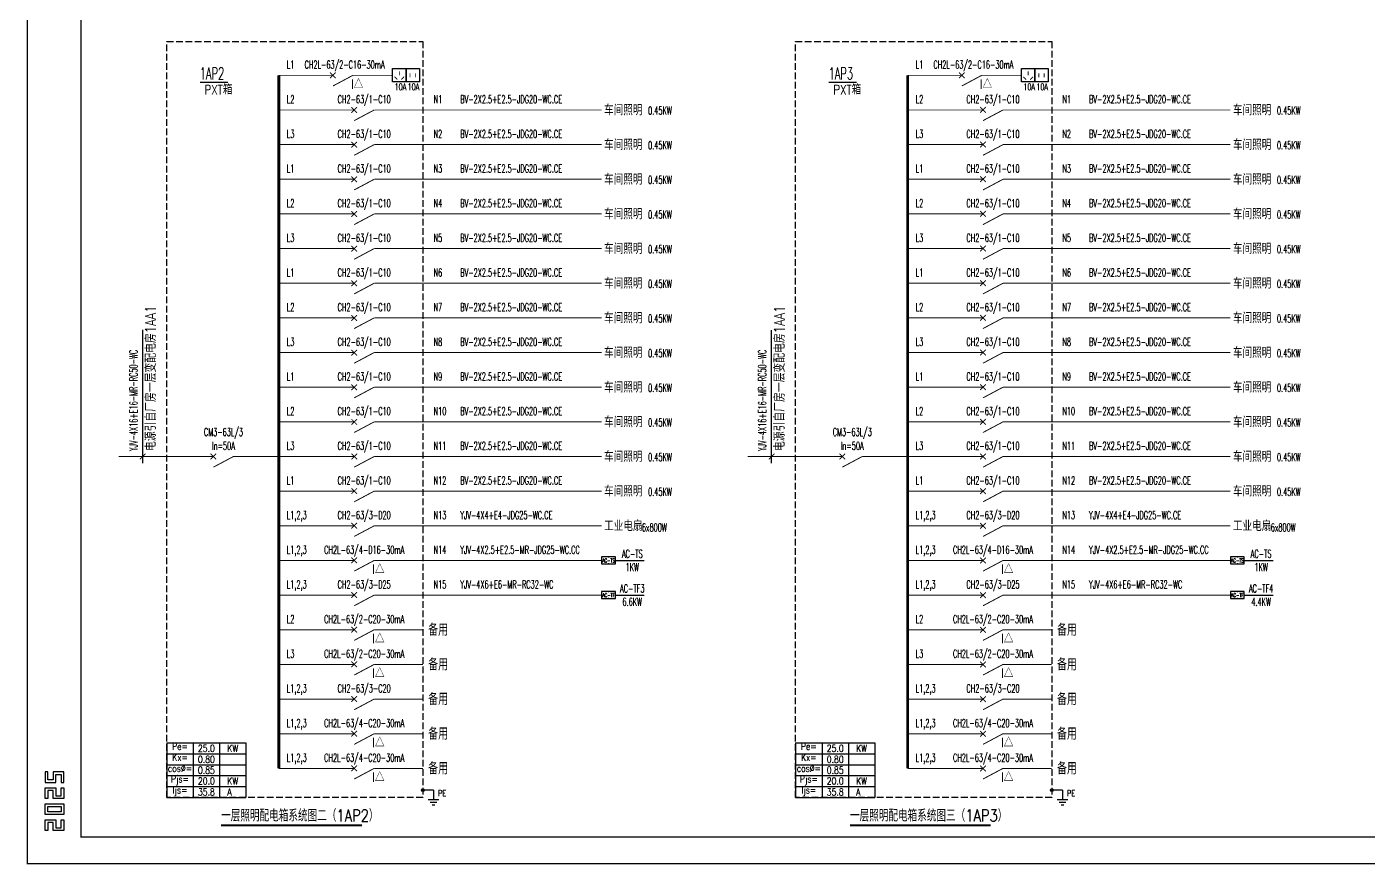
# Model space of a CAD drawing. Extents: x -1396510 to 1250330, y -1892470 to 1623980.
# Drawn here: x -657635 to -607358, y -1412235 to -1380820 of the extents above; entities that cross this region are included whole.
import ezdxf
from ezdxf.enums import TextEntityAlignment as Align

# ---------------------------------------------------------------- set-up
doc = ezdxf.new("R2010")
doc.units = 0
doc.header["$LTSCALE"] = 1000
doc.header["$MEASUREMENT"] = 0
doc.linetypes.add('DASH', pattern=[0.35, 0.25, -0.1])
doc.layers.get('Defpoints').update_dxf_attribs({"color": 210})
for name, color, linetype in [('0-cxFrame', 155, 'Continuous'), ('EQUIP-消防', 3, 'Continuous'), ('TEL_SYMB', 3, 'Continuous'), ('TEL_TEXT', 7, 'Continuous'), ('电气系统图', 7, 'Continuous')]:
    doc.layers.add(name, color=color, linetype=linetype)
doc.layers.add('0-cxText', color=131, linetype='Continuous', lineweight=25)
doc.styles.add('_TEL_DIM', font='SIMPLEX', dxfattribs={"width": 0.8, "height": 3.5, "bigfont": 'HZTXT'})
doc.styles.add('cx_tuming', font='simhei.ttf')
doc.styles.add('cx_tuqian1', font='')
doc.styles.add('黑体', font='simhei.ttf', dxfattribs={"height": 12})
doc.styles.get('cx_tuqian1').set_extended_font_data('SimSun')

# ---------------------------------------------------------------- blocks, each defined once
blk = doc.blocks.new('A$C6D655153')
at = {"layer": '电气系统图'}
h = blk.add_hatch(color=3, dxfattribs=at)
edge = h.paths.add_edge_path()
edge.add_arc((50, 550), 50, 0, 360)
at = {"layer": '电气系统图', "color": 3}
for p, q in [((450, 550), (50, 550)), ((250, 200), (650, 200)), ((325, 100), (575, 100)), ((400, 0), (500, 0))]:
    blk.add_line(p, q, dxfattribs=at)
blk.add_lwpolyline([(450, 550), (450, 200)], dxfattribs=at)
blk.add_circle((50, 550), 50, dxfattribs=at)
at = {"layer": '电气系统图', "color": 3, "style": '_TEL_DIM', "width": 0.7}
blk.add_attdef('PE', text='', height=220, dxfattribs=at).set_placement((707, 441), align=Align.MIDDLE_CENTER)
blk = doc.blocks.new('*T244')
at = {"layer": '电气系统图', "color": 0, "linetype": 'ByBlock', "lineweight": -2, "transparency": 16777216}
for p, q in [((0, 0), (2970, 0)), ((0, 0), (0, -2053)), ((990, 0), (990, -2053)), ((1980, 0), (1980, -2053)), ((2970, 0), (2970, -2053)), ((0, -411), (2970, -411)), ((0, -821), (2970, -821)), ((0, -1232), (2970, -1232)), ((0, -1643), (2970, -1643)), ((0, -2053), (2970, -2053))]:
    blk.add_line(p, q, dxfattribs=at)
at = {"layer": '电气系统图', "color": 0, "linetype": 'DASH', "transparency": 16777216, "width": 990, "rotation": 0, "style": '_TEL_DIM'}
for s, insert, char_height, attachment_point in [('Pe=', (495, 0), 264, 2), ('Kx=', (495, -411), 264, 2), ('25.0', (1485, -205), 264, 5), ('0.80', (1485, -616), 264, 5), ('  KW', (1980, -205), 264, 4), ('cos%%C=', (495, -821), 264, 2), ('0.85', (1485, -1027), 264, 5), ('Pjs=', (495, -1232), 264, 2), ('20.0', (1485, -1437), 264, 5), ('  KW', (1980, -1437), 264, 4), ('{\\H0.8571x;Ijs=} ', (495, -1643), 308, 2), ('35.8', (1485, -1848), 264, 5), ('  A', (1980, -1848), 264, 4)]:
    blk.add_mtext(s, dxfattribs=dict(at, insert=insert, char_height=char_height, attachment_point=attachment_point))
blk = doc.blocks.new('$equip$00001927')
for p, q in [((0.65, 0.65), (-0.65, 0.65)), ((-0.65, 0.65), (-0.65, 0)), ((-0.65, 0), (0.65, 0)), ((0.65, 0), (0.65, 0.65))]:
    blk.add_line(p, q)
for p in [(-0.65, 0.33), (0, 0.65), (0, 0), (0.65, 0.33)]:
    blk.add_point(p)
at = {"color": 7, "style": '_TEL_DIM'}
blk.add_attdef('$TEXT$', text='', height=0.34, dxfattribs=at).set_placement((0.01, 0.34), align=Align.MIDDLE_CENTER)
at = {"color": 7, "style": '_TEL_DIM', "flags": 1}
blk.add_attdef('A', text='', height=0.00002, dxfattribs=at).set_placement((0, 0), align=Align.MIDDLE_CENTER)
blk = doc.blocks.new('*T245')
at = {"layer": '电气系统图', "color": 0, "linetype": 'ByBlock', "lineweight": -2, "transparency": 16777216}
for p, q in [((0, 0), (2970, 0)), ((0, 0), (0, -2053)), ((990, 0), (990, -2053)), ((1980, 0), (1980, -2053)), ((2970, 0), (2970, -2053)), ((0, -411), (2970, -411)), ((0, -821), (2970, -821)), ((0, -1232), (2970, -1232)), ((0, -1643), (2970, -1643)), ((0, -2053), (2970, -2053))]:
    blk.add_line(p, q, dxfattribs=at)
at = {"layer": '电气系统图', "color": 0, "linetype": 'DASH', "transparency": 16777216, "width": 990, "rotation": 0, "style": '_TEL_DIM'}
for s, insert, char_height, attachment_point in [('Pe=', (495, 0), 264, 2), ('Kx=', (495, -411), 264, 2), ('25.0', (1485, -205), 264, 5), ('0.80', (1485, -616), 264, 5), ('  KW', (1980, -205), 264, 4), ('cos%%C=', (495, -821), 264, 2), ('0.85', (1485, -1027), 264, 5), ('Pjs=', (495, -1232), 264, 2), ('20.0', (1485, -1437), 264, 5), ('  KW', (1980, -1437), 264, 4), ('{\\H0.8571x;Ijs=} ', (495, -1643), 308, 2), ('35.8', (1485, -1848), 264, 5), ('  A', (1980, -1848), 264, 4)]:
    blk.add_mtext(s, dxfattribs=dict(at, insert=insert, char_height=char_height, attachment_point=attachment_point))
blk = doc.blocks.new('TK22.A1 L(Dragon)')
at = {"layer": '0-cxFrame', "color": 7, "const_width": 0.5}
blk.add_lwpolyline([(0, 0), (-841, 0), (-841, 594), (0, 594)], close=True, dxfattribs=at)
at = {"layer": '0-cxFrame', "const_width": 0.5}
blk.add_lwpolyline([(-80, 10), (-821, 10), (-821, 584), (-80, 584)], close=True, dxfattribs=at)
at = {"layer": 'Defpoints', "color": 2}
for points in [[(-833.37, 34.37), (-834.37, 34.37), (-834.37, 30.37), (-830.37, 30.37), (-830.37, 33.37), (-828.37, 33.37), (-828.37, 30.37), (-827.37, 30.37), (-827.37, 34.37), (-831.37, 34.37), (-831.37, 31.37), (-833.37, 31.37), (-833.37, 34.37)], [(-833.37, 24.37), (-834.37, 24.37), (-834.37, 28.37), (-830.37, 28.37), (-830.37, 25.37), (-828.37, 25.37), (-828.37, 28.37), (-827.37, 28.37), (-827.37, 24.37), (-831.37, 24.37), (-831.37, 27.37), (-833.37, 27.37), (-833.37, 24.37)], [(-833.37, 12.37), (-834.37, 12.37), (-834.37, 16.37), (-830.37, 16.37), (-830.37, 13.37), (-828.37, 13.37), (-828.37, 16.37), (-827.37, 16.37), (-827.37, 12.37), (-831.37, 12.37), (-831.37, 15.37), (-833.37, 15.37), (-833.37, 12.37)]]:
    blk.add_lwpolyline(points, dxfattribs=at)
for points in [[(-834.37, 18.37), (-834.37, 22.37), (-827.37, 22.37), (-827.37, 18.37)], [(-833.37, 19.37), (-833.37, 21.37), (-828.37, 21.37), (-828.37, 19.37)]]:
    blk.add_lwpolyline(points, close=True, dxfattribs=at)
at = {"style": '黑体', "flags": 4}
blk.add_attdef('图幅', text='', height=3.3, dxfattribs=at).set_placement((-40, 3), align=Align.RIGHT)
at = {"layer": '0-cxText', "flags": 4}
for tag, height, style, p in [('建设单位', 3.5, 'cx_tuming', (-45, 240)), ('项目名称', 3.5, 'cx_tuming', (-45, 210)), ('子项名称', 3.5, 'cx_tuming', (-45, 180)), ('工程编号', 3.3, 'cx_tuqian1', (-35, 165)), ('图名1', 3.5, 'cx_tuming', (-45, 87)), ('图名2', 3.5, 'cx_tuming', (-45, 79)), ('图名3', 3.5, 'cx_tuming', (-45, 71)), ('出图日期', 3.3, 'cx_tuqian1', (-39, 60)), ('专业', 3.3, 'cx_tuqian1', (-55, 52)), ('图号', 3.3, 'cx_tuqian1', (-55, 44)), ('版次', 3.3, 'cx_tuqian1', (-20, 44))]:
    blk.add_attdef(tag, text='', height=height, dxfattribs=dict(at, style=style)).set_placement(p, align=Align.MIDDLE)
at = {"layer": 'Defpoints', "color": 6, "flags": 4}
for tag, height, style, p in [('tufu', 3.3, '黑体', (-12, 12)), ('dwfname', 4, 'cx_tuqian1', (-80, 3))]:
    blk.add_attdef(tag, text='', height=height, dxfattribs=dict(at, style=style)).set_placement(p, align=Align.RIGHT)

msp = doc.modelspace()

# ---------------------------------------------------------------- linework, layer by layer
at = {"layer": 'TEL_SYMB'}
for points, const_width in [([(-651149.7, -1382899.3), (-650098.6, -1382899.3)], 52.5), ([(-627579.7, -1382899.3), (-626528.6, -1382899.3)], 52.5), ([(-650352, -1410773.7), (-645072.8, -1410773.7)], 70), ([(-626782, -1410773.7), (-621502.8, -1410773.7)], 70)]:
    msp.add_lwpolyline(points, dxfattribs=dict(at, const_width=const_width))
at = {"layer": '电气系统图', "color": 1, "linetype": 'DASH'}
for p, q in [((-652390, -1381369.5), (-642790, -1381369.5)), ((-652390, -1409733.7), (-652390, -1381369.5)), ((-642790, -1381369.5), (-642790, -1409733.7)), ((-628820, -1381369.5), (-619220, -1381369.5)), ((-628820, -1409733.7), (-628820, -1381369.5)), ((-619220, -1381369.5), (-619220, -1409733.7)), ((-642790, -1409733.7), (-652390, -1409733.7)), ((-619220, -1409733.7), (-628820, -1409733.7))]:
    msp.add_line(p, q, dxfattribs=at)
at = {"layer": '电气系统图'}
for p, q in [((-653290, -1397190), (-653290, -1392185.2)), ((-629720, -1397190), (-629720, -1392204.4)), ((-635570, -1400840), (-634492.4, -1400840)), ((-612000, -1400840), (-610922.4, -1400840)), ((-635570, -1402140), (-634492.4, -1402140)), ((-612000, -1402140), (-610922.4, -1402140))]:
    msp.add_line(p, q, dxfattribs=at)
for points, const_width in [([(-648190, -1408640), (-648190, -1382640)], 105), ([(-646267.1, -1382746.1), (-646054.9, -1382533.9)], 35), ([(-646267.1, -1382533.9), (-646054.9, -1382746.1)], 35), ([(-643672.5, -1382490), (-643672.5, -1382640)], 35), ([(-643272.5, -1382565), (-643272.5, -1382715)], 35), ([(-643072.5, -1382565), (-643072.5, -1382715)], 35), ([(-624620, -1408640), (-624620, -1382640)], 105), ([(-622697.1, -1382746.1), (-622484.9, -1382533.9)], 35), ([(-622697.1, -1382533.9), (-622484.9, -1382746.1)], 35), ([(-620102.5, -1382490), (-620102.5, -1382640)], 35), ([(-619702.5, -1382565), (-619702.5, -1382715)], 35), ([(-619502.5, -1382565), (-619502.5, -1382715)], 35), ([(-648190, -1382640), (-646161, -1382640)], 35), ([(-645411, -1382640), (-646161, -1383040)], 35), ([(-645411, -1382640), (-643922.5, -1382640)], 35), ([(-643853.6, -1382692), (-643747.5, -1382798)], 35), ([(-643491.5, -1382692), (-643597.5, -1382798)], 35), ([(-624620, -1382640), (-622591, -1382640)], 35), ([(-621841, -1382640), (-622591, -1383040)], 35), ([(-621841, -1382640), (-620352.5, -1382640)], 35), ([(-620283.6, -1382692), (-620177.5, -1382798)], 35), ([(-619921.5, -1382692), (-620027.5, -1382798)], 35), ([(-648190, -1383940), (-645365, -1383940)], 35), ([(-645471.1, -1384046.1), (-645258.9, -1383833.9)], 35), ([(-645471.1, -1383833.9), (-645258.9, -1384046.1)], 35), ([(-644615, -1383940), (-645365, -1384340)], 35), ([(-644615, -1383940), (-636090, -1383940)], 35), ([(-624620, -1383940), (-621795, -1383940)], 35), ([(-621901.1, -1384046.1), (-621688.9, -1383833.9)], 35), ([(-621901.1, -1383833.9), (-621688.9, -1384046.1)], 35), ([(-621045, -1383940), (-621795, -1384340)], 35), ([(-621045, -1383940), (-612520, -1383940)], 35), ([(-645471.1, -1385346.1), (-645258.9, -1385133.9)], 35), ([(-645471.1, -1385133.9), (-645258.9, -1385346.1)], 35), ([(-621901.1, -1385346.1), (-621688.9, -1385133.9)], 35), ([(-621901.1, -1385133.9), (-621688.9, -1385346.1)], 35), ([(-648190, -1385240), (-645365, -1385240)], 35), ([(-644615, -1385240), (-645365, -1385640)], 35), ([(-644615, -1385240), (-636090, -1385240)], 35), ([(-624620, -1385240), (-621795, -1385240)], 35), ([(-621045, -1385240), (-621795, -1385640)], 35), ([(-621045, -1385240), (-612520, -1385240)], 35), ([(-648190, -1386540), (-645365, -1386540)], 35), ([(-645471.1, -1386646.1), (-645258.9, -1386433.9)], 35), ([(-645471.1, -1386433.9), (-645258.9, -1386646.1)], 35), ([(-644615, -1386540), (-645365, -1386940)], 35), ([(-644615, -1386540), (-636090, -1386540)], 35), ([(-624620, -1386540), (-621795, -1386540)], 35), ([(-621901.1, -1386646.1), (-621688.9, -1386433.9)], 35), ([(-621901.1, -1386433.9), (-621688.9, -1386646.1)], 35), ([(-621045, -1386540), (-621795, -1386940)], 35), ([(-621045, -1386540), (-612520, -1386540)], 35), ([(-648190, -1387840), (-645365, -1387840)], 35), ([(-645471.1, -1387946.1), (-645258.9, -1387733.9)], 35), ([(-645471.1, -1387733.9), (-645258.9, -1387946.1)], 35), ([(-644615, -1387840), (-645365, -1388240)], 35), ([(-644615, -1387840), (-636090, -1387840)], 35), ([(-624620, -1387840), (-621795, -1387840)], 35), ([(-621901.1, -1387946.1), (-621688.9, -1387733.9)], 35), ([(-621901.1, -1387733.9), (-621688.9, -1387946.1)], 35), ([(-621045, -1387840), (-621795, -1388240)], 35), ([(-621045, -1387840), (-612520, -1387840)], 35), ([(-648190, -1389140), (-645365, -1389140)], 35), ([(-645471.1, -1389246.1), (-645258.9, -1389033.9)], 35), ([(-645471.1, -1389033.9), (-645258.9, -1389246.1)], 35), ([(-644615, -1389140), (-645365, -1389540)], 35), ([(-644615, -1389140), (-636090, -1389140)], 35), ([(-624620, -1389140), (-621795, -1389140)], 35), ([(-621901.1, -1389246.1), (-621688.9, -1389033.9)], 35), ([(-621901.1, -1389033.9), (-621688.9, -1389246.1)], 35), ([(-621045, -1389140), (-621795, -1389540)], 35), ([(-621045, -1389140), (-612520, -1389140)], 35), ([(-648190, -1390440), (-645365, -1390440)], 35), ([(-645471.1, -1390546.1), (-645258.9, -1390333.9)], 35), ([(-645471.1, -1390333.9), (-645258.9, -1390546.1)], 35), ([(-644615, -1390440), (-645365, -1390840)], 35), ([(-644615, -1390440), (-636090, -1390440)], 35), ([(-624620, -1390440), (-621795, -1390440)], 35), ([(-621901.1, -1390546.1), (-621688.9, -1390333.9)], 35), ([(-621901.1, -1390333.9), (-621688.9, -1390546.1)], 35), ([(-621045, -1390440), (-621795, -1390840)], 35), ([(-621045, -1390440), (-612520, -1390440)], 35), ([(-645471.1, -1391846.1), (-645258.9, -1391633.9)], 35), ([(-645471.1, -1391633.9), (-645258.9, -1391846.1)], 35), ([(-621901.1, -1391846.1), (-621688.9, -1391633.9)], 35), ([(-621901.1, -1391633.9), (-621688.9, -1391846.1)], 35), ([(-648190, -1391740), (-645365, -1391740)], 35), ([(-644615, -1391740), (-645365, -1392140)], 35), ([(-644615, -1391740), (-636090, -1391740)], 35), ([(-624620, -1391740), (-621795, -1391740)], 35), ([(-621045, -1391740), (-621795, -1392140)], 35), ([(-621045, -1391740), (-612520, -1391740)], 35), ([(-648190, -1393040), (-645365, -1393040)], 35), ([(-645471.1, -1393146.1), (-645258.9, -1392933.9)], 35), ([(-645471.1, -1392933.9), (-645258.9, -1393146.1)], 35), ([(-644615, -1393040), (-645365, -1393440)], 35), ([(-644615, -1393040), (-636090, -1393040)], 35), ([(-624620, -1393040), (-621795, -1393040)], 35), ([(-621901.1, -1393146.1), (-621688.9, -1392933.9)], 35), ([(-621901.1, -1392933.9), (-621688.9, -1393146.1)], 35), ([(-621045, -1393040), (-621795, -1393440)], 35), ([(-621045, -1393040), (-612520, -1393040)], 35), ([(-648190, -1394340), (-645365, -1394340)], 35), ([(-645471.1, -1394446.1), (-645258.9, -1394233.9)], 35), ([(-645471.1, -1394233.9), (-645258.9, -1394446.1)], 35), ([(-644615, -1394340), (-645365, -1394740)], 35), ([(-644615, -1394340), (-636090, -1394340)], 35), ([(-624620, -1394340), (-621795, -1394340)], 35), ([(-621901.1, -1394446.1), (-621688.9, -1394233.9)], 35), ([(-621901.1, -1394233.9), (-621688.9, -1394446.1)], 35), ([(-621045, -1394340), (-621795, -1394740)], 35), ([(-621045, -1394340), (-612520, -1394340)], 35), ([(-648190, -1395640), (-645365, -1395640)], 35), ([(-645471.1, -1395746.1), (-645258.9, -1395533.9)], 35), ([(-645471.1, -1395533.9), (-645258.9, -1395746.1)], 35), ([(-644615, -1395640), (-645365, -1396040)], 35), ([(-644615, -1395640), (-636090, -1395640)], 35), ([(-624620, -1395640), (-621795, -1395640)], 35), ([(-621901.1, -1395746.1), (-621688.9, -1395533.9)], 35), ([(-621901.1, -1395533.9), (-621688.9, -1395746.1)], 35), ([(-621045, -1395640), (-621795, -1396040)], 35), ([(-621045, -1395640), (-612520, -1395640)], 35), ([(-654190, -1396940), (-650640, -1396940)], 35), ([(-653396.1, -1397046.1), (-653183.9, -1396833.9)], 35), ([(-650746.1, -1397046.1), (-650533.9, -1396833.9)], 35), ([(-650746.1, -1396833.9), (-650533.9, -1397046.1)], 35), ([(-649890, -1396940), (-650640, -1397340)], 35), ([(-648190, -1396940), (-649890, -1396940)], 35), ([(-648190, -1396940), (-645365, -1396940)], 35), ([(-645471.1, -1397046.1), (-645258.9, -1396833.9)], 35), ([(-645471.1, -1396833.9), (-645258.9, -1397046.1)], 35), ([(-644615, -1396940), (-645365, -1397340)], 35), ([(-644615, -1396940), (-636090, -1396940)], 35), ([(-630620, -1396940), (-627070, -1396940)], 35), ([(-629826.1, -1397046.1), (-629613.9, -1396833.9)], 35), ([(-627176.1, -1397046.1), (-626963.9, -1396833.9)], 35), ([(-627176.1, -1396833.9), (-626963.9, -1397046.1)], 35), ([(-626320, -1396940), (-627070, -1397340)], 35), ([(-624620, -1396940), (-626320, -1396940)], 35), ([(-624620, -1396940), (-621795, -1396940)], 35), ([(-621901.1, -1397046.1), (-621688.9, -1396833.9)], 35), ([(-621901.1, -1396833.9), (-621688.9, -1397046.1)], 35), ([(-621045, -1396940), (-621795, -1397340)], 35), ([(-621045, -1396940), (-612520, -1396940)], 35), ([(-645471.1, -1398346.1), (-645258.9, -1398133.9)], 35), ([(-645471.1, -1398133.9), (-645258.9, -1398346.1)], 35), ([(-621901.1, -1398346.1), (-621688.9, -1398133.9)], 35), ([(-621901.1, -1398133.9), (-621688.9, -1398346.1)], 35), ([(-648190, -1398240), (-645365, -1398240)], 35), ([(-644615, -1398240), (-645365, -1398640)], 35), ([(-644615, -1398240), (-636090, -1398240)], 35), ([(-624620, -1398240), (-621795, -1398240)], 35), ([(-621045, -1398240), (-621795, -1398640)], 35), ([(-621045, -1398240), (-612520, -1398240)], 35), ([(-648190, -1399540), (-645365, -1399540)], 35), ([(-645471.1, -1399646.1), (-645258.9, -1399433.9)], 35), ([(-645471.1, -1399433.9), (-645258.9, -1399646.1)], 35), ([(-644615, -1399540), (-645365, -1399940)], 35), ([(-644615, -1399540), (-636090, -1399540)], 35), ([(-624620, -1399540), (-621795, -1399540)], 35), ([(-621901.1, -1399646.1), (-621688.9, -1399433.9)], 35), ([(-621901.1, -1399433.9), (-621688.9, -1399646.1)], 35), ([(-621045, -1399540), (-621795, -1399940)], 35), ([(-621045, -1399540), (-612520, -1399540)], 35), ([(-648190, -1400840), (-645365, -1400840)], 35), ([(-645471.1, -1400946.1), (-645258.9, -1400733.9)], 35), ([(-645471.1, -1400733.9), (-645258.9, -1400946.1)], 35), ([(-644615, -1400840), (-645365, -1401240)], 35), ([(-644615, -1400840), (-636090, -1400840)], 35), ([(-624620, -1400840), (-621795, -1400840)], 35), ([(-621901.1, -1400946.1), (-621688.9, -1400733.9)], 35), ([(-621901.1, -1400733.9), (-621688.9, -1400946.1)], 35), ([(-621045, -1400840), (-621795, -1401240)], 35), ([(-621045, -1400840), (-612520, -1400840)], 35), ([(-648190, -1402140), (-645365, -1402140)], 35), ([(-645471.1, -1402246.1), (-645258.9, -1402033.9)], 35), ([(-645471.1, -1402033.9), (-645258.9, -1402246.1)], 35), ([(-644615, -1402140), (-645365, -1402540)], 35), ([(-644615, -1402140), (-636090, -1402140)], 35), ([(-624620, -1402140), (-621795, -1402140)], 35), ([(-621901.1, -1402246.1), (-621688.9, -1402033.9)], 35), ([(-621901.1, -1402033.9), (-621688.9, -1402246.1)], 35), ([(-621045, -1402140), (-621795, -1402540)], 35), ([(-621045, -1402140), (-612520, -1402140)], 35), ([(-648190, -1403440), (-645365, -1403440)], 35), ([(-645471.1, -1403546.1), (-645259, -1403333.9)], 35), ([(-645471.1, -1403333.9), (-645259, -1403546.1)], 35), ([(-644615, -1403440), (-645365, -1403840)], 35), ([(-644615, -1403440), (-642790, -1403440)], 35), ([(-624620, -1403440), (-621795, -1403440)], 35), ([(-621901.1, -1403546.1), (-621689, -1403333.9)], 35), ([(-621901.1, -1403333.9), (-621689, -1403546.1)], 35), ([(-621045, -1403440), (-621795, -1403840)], 35), ([(-621045, -1403440), (-619220, -1403440)], 35), ([(-648190, -1404740), (-645365, -1404740)], 35), ([(-645471.1, -1404846.1), (-645259, -1404633.9)], 35), ([(-645471.1, -1404633.9), (-645259, -1404846.1)], 35), ([(-644615, -1404740), (-645365, -1405140)], 35), ([(-644615, -1404740), (-642790, -1404740)], 35), ([(-624620, -1404740), (-621795, -1404740)], 35), ([(-621901.1, -1404846.1), (-621689, -1404633.9)], 35), ([(-621901.1, -1404633.9), (-621689, -1404846.1)], 35), ([(-621045, -1404740), (-621795, -1405140)], 35), ([(-621045, -1404740), (-619220, -1404740)], 35), ([(-648190, -1406040), (-645365, -1406040)], 35), ([(-645471.1, -1406146.1), (-645259, -1405933.9)], 35), ([(-645471.1, -1405933.9), (-645259, -1406146.1)], 35), ([(-644615, -1406040), (-645365, -1406440)], 35), ([(-644615, -1406040), (-642790, -1406040)], 35), ([(-624620, -1406040), (-621795, -1406040)], 35), ([(-621901.1, -1406146.1), (-621689, -1405933.9)], 35), ([(-621901.1, -1405933.9), (-621689, -1406146.1)], 35), ([(-621045, -1406040), (-621795, -1406440)], 35), ([(-621045, -1406040), (-619220, -1406040)], 35), ([(-645471.1, -1407446.1), (-645259, -1407233.9)], 35), ([(-645471.1, -1407233.9), (-645259, -1407446.1)], 35), ([(-621901.1, -1407446.1), (-621689, -1407233.9)], 35), ([(-621901.1, -1407233.9), (-621689, -1407446.1)], 35), ([(-648190, -1407340), (-645365, -1407340)], 35), ([(-644615, -1407340), (-645365, -1407740)], 35), ([(-644615, -1407340), (-642790, -1407340)], 35), ([(-624620, -1407340), (-621795, -1407340)], 35), ([(-621045, -1407340), (-621795, -1407740)], 35), ([(-621045, -1407340), (-619220, -1407340)], 35), ([(-648190, -1408640), (-645365, -1408640)], 35), ([(-645471.1, -1408746.1), (-645259, -1408533.9)], 35), ([(-645471.1, -1408533.9), (-645259, -1408746.1)], 35), ([(-644615, -1408640), (-645365, -1409040)], 35), ([(-644615, -1408640), (-642790, -1408640)], 35), ([(-624620, -1408640), (-621795, -1408640)], 35), ([(-621901.1, -1408746.1), (-621689, -1408533.9)], 35), ([(-621901.1, -1408533.9), (-621689, -1408746.1)], 35), ([(-621045, -1408640), (-621795, -1409040)], 35), ([(-621045, -1408640), (-619220, -1408640)], 35)]:
    msp.add_lwpolyline(points, dxfattribs=dict(at, const_width=const_width))
for points in [[(-643922.5, -1382390), (-643422.5, -1382390), (-643422.5, -1382890), (-643922.5, -1382890)], [(-643422.5, -1382390), (-642922.5, -1382390), (-642922.5, -1382890), (-643422.5, -1382890)], [(-620352.5, -1382390), (-619852.5, -1382390), (-619852.5, -1382890), (-620352.5, -1382890)], [(-619852.5, -1382390), (-619352.5, -1382390), (-619352.5, -1382890), (-619852.5, -1382890)]]:
    msp.add_lwpolyline(points, close=True, dxfattribs=at)
at = {"layer": '电气系统图', "color": 1, "linetype": 'DASH'}
for centre in [(-652380, -1408423.7), (-628810, -1408423.7)]:
    msp.add_arc(centre, 10, 180.00005, 270, dxfattribs=at)

# ---------------------------------------------------------------- block references
for name, p in [('*T244', (-652390, -1407680.3)), ('*T245', (-628820, -1407680.3))]:
    msp.add_blockref(name, p)
at = {"layer": '0-cxFrame', "xscale": 100, "yscale": 100, "zscale": 100}
msp.add_blockref('TK22.A1 L(Dragon)', (-573510, -1412210), dxfattribs=at)
at = {"layer": 'EQUIP-消防'}
ref = msp.add_blockref('$equip$00001927', (-635830, -1400970), dxfattribs=dict(at, xscale=400, yscale=400, zscale=400))
ref.add_attrib('$TEXT$', 'AC-TS', dxfattribs={"layer": '0', "color": 7, "height": 150, "style": '_TEL_DIM', "width": 0.6}).set_placement((-635830, -1400840), align=Align.MIDDLE_CENTER)
ref = msp.add_blockref('$equip$00001927', (-612260, -1400970), dxfattribs=dict(at, xscale=400, yscale=400, zscale=400))
ref.add_attrib('$TEXT$', 'AC-TS', dxfattribs={"layer": '0', "color": 7, "height": 150, "style": '_TEL_DIM', "width": 0.6}).set_placement((-612260, -1400840), align=Align.MIDDLE_CENTER)
ref = msp.add_blockref('$equip$00001927', (-635830, -1402270), dxfattribs=dict(at, xscale=400, yscale=400, zscale=400))
ref.add_attrib('$TEXT$', 'AC-TF', dxfattribs={"layer": '0', "color": 7, "height": 150, "style": '_TEL_DIM', "width": 0.6}).set_placement((-635830, -1402140), align=Align.MIDDLE_CENTER)
ref = msp.add_blockref('$equip$00001927', (-612260, -1402270), dxfattribs=dict(at, xscale=400, yscale=400, zscale=400))
ref.add_attrib('$TEXT$', 'AC-TF', dxfattribs={"layer": '0', "color": 7, "height": 150, "style": '_TEL_DIM', "width": 0.6}).set_placement((-612260, -1402140), align=Align.MIDDLE_CENTER)
at = {"layer": '电气系统图'}
ref = msp.add_blockref('A$C6D655153', (-642840, -1410010.1), dxfattribs=at)
ref.add_attrib('PE', 'PE', dxfattribs={"color": 3, "height": 220, "style": '_TEL_DIM', "width": 0.7}).set_placement((-642065.3, -1409569.5), align=Align.MIDDLE_CENTER)
ref = msp.add_blockref('A$C6D655153', (-619270, -1410010.1), dxfattribs=at)
ref.add_attrib('PE', 'PE', dxfattribs={"color": 3, "height": 220, "style": '_TEL_DIM', "width": 0.7}).set_placement((-618495.3, -1409569.5), align=Align.MIDDLE_CENTER)

# ---------------------------------------------------------------- texts
at = {"layer": 'TEL_SYMB', "color": 7, "style": '_TEL_DIM'}
for s, width, p in [('1AP2', 0.6, (-651149.7, -1382794.3)), ('1AP3', 0.6, (-627579.7, -1382794.3)), ('一层照明配电箱系统图二（1AP2）', 0.8, (-650352, -1410633.7)), ('一层照明配电箱系统图三（1AP3）', 0.8, (-626782, -1410633.7))]:
    msp.add_text(s, height=450, dxfattribs=dict(at, width=width)).set_placement(p)
at = {"layer": 'TEL_TEXT', "style": '_TEL_DIM', "width": 0.8}
for s, p in [('PXT箱', (-650974.4, -1383353.4)), ('I△', (-645481.1, -1383147.5)), ('PXT箱', (-627404.4, -1383353.4)), ('I△', (-621911.1, -1383147.5)), ('I△', (-644685.1, -1401347.5)), ('I△', (-621115.1, -1401347.5)), ('I△', (-644685.1, -1403947.5)), ('I△', (-621115.1, -1403947.5)), ('I△', (-644685.1, -1405247.5)), ('I△', (-621115.1, -1405247.5)), ('I△', (-644685, -1407847.5)), ('I△', (-621115, -1407847.5)), ('I△', (-644685, -1409147.5)), ('I△', (-621115, -1409147.5))]:
    msp.add_text(s, height=350, dxfattribs=at).set_placement(p)
at = {"layer": '电气系统图', "style": '_TEL_DIM'}
for s, height, width, p in [('L1', 300, 0.6, (-647890, -1382390)), ('L1', 300, 0.6, (-647890, -1382390)), ('L1', 300, 0.6, (-624320, -1382390)), ('L1', 300, 0.6, (-624320, -1382390)), ('10A', 250, 0.6, (-643849, -1383199)), ('10A', 250, 0.6, (-643362, -1383199)), ('10A', 250, 0.6, (-620279, -1383199)), ('10A', 250, 0.6, (-619792, -1383199)), ('L2', 300, 0.6, (-647890, -1383690)), ('N1', 300, 0.6, (-642390, -1383690)), ('BV-2X2.5+E2.5-JDG20-WC.CE', 300, 0.6, (-641390, -1383690)), ('L2', 300, 0.6, (-624320, -1383690)), ('N1', 300, 0.6, (-618820, -1383690)), ('BV-2X2.5+E2.5-JDG20-WC.CE', 300, 0.6, (-617820, -1383690)), ('车间照明', 400, 0.75, (-635998, -1384140)), ('0.45KW', 300, 0.6, (-634347.6, -1384115)), ('车间照明', 400, 0.75, (-612428, -1384140)), ('0.45KW', 300, 0.6, (-610777.6, -1384115)), ('L3', 300, 0.6, (-647890, -1384990)), ('N2', 300, 0.6, (-642390, -1384990)), ('BV-2X2.5+E2.5-JDG20-WC.CE', 300, 0.6, (-641390, -1384990)), ('车间照明', 400, 0.75, (-635998, -1385440)), ('0.45KW', 300, 0.6, (-634347.6, -1385415)), ('L3', 300, 0.6, (-624320, -1384990)), ('N2', 300, 0.6, (-618820, -1384990)), ('BV-2X2.5+E2.5-JDG20-WC.CE', 300, 0.6, (-617820, -1384990)), ('车间照明', 400, 0.75, (-612428, -1385440)), ('0.45KW', 300, 0.6, (-610777.6, -1385415)), ('L1', 300, 0.6, (-647890, -1386290)), ('N3', 300, 0.6, (-642390, -1386290)), ('BV-2X2.5+E2.5-JDG20-WC.CE', 300, 0.6, (-641390, -1386290)), ('L1', 300, 0.6, (-624320, -1386290)), ('N3', 300, 0.6, (-618820, -1386290)), ('BV-2X2.5+E2.5-JDG20-WC.CE', 300, 0.6, (-617820, -1386290)), ('车间照明', 400, 0.75, (-635998, -1386740)), ('0.45KW', 300, 0.6, (-634347.6, -1386715)), ('车间照明', 400, 0.75, (-612428, -1386740)), ('0.45KW', 300, 0.6, (-610777.6, -1386715)), ('L2', 300, 0.6, (-647890, -1387590)), ('N4', 300, 0.6, (-642390, -1387590)), ('BV-2X2.5+E2.5-JDG20-WC.CE', 300, 0.6, (-641390, -1387590)), ('车间照明', 400, 0.75, (-635998, -1388040)), ('L2', 300, 0.6, (-624320, -1387590)), ('N4', 300, 0.6, (-618820, -1387590)), ('BV-2X2.5+E2.5-JDG20-WC.CE', 300, 0.6, (-617820, -1387590)), ('车间照明', 400, 0.75, (-612428, -1388040)), ('0.45KW', 300, 0.6, (-634347.6, -1388015)), ('0.45KW', 300, 0.6, (-610777.6, -1388015)), ('L3', 300, 0.6, (-647890, -1388890)), ('N5', 300, 0.6, (-642390, -1388890)), ('BV-2X2.5+E2.5-JDG20-WC.CE', 300, 0.6, (-641390, -1388890)), ('L3', 300, 0.6, (-624320, -1388890)), ('N5', 300, 0.6, (-618820, -1388890)), ('BV-2X2.5+E2.5-JDG20-WC.CE', 300, 0.6, (-617820, -1388890)), ('车间照明', 400, 0.75, (-635998, -1389340)), ('0.45KW', 300, 0.6, (-634347.6, -1389315)), ('车间照明', 400, 0.75, (-612428, -1389340)), ('0.45KW', 300, 0.6, (-610777.6, -1389315)), ('L1', 300, 0.6, (-647890, -1390190)), ('N6', 300, 0.6, (-642390, -1390190)), ('BV-2X2.5+E2.5-JDG20-WC.CE', 300, 0.6, (-641390, -1390190)), ('L1', 300, 0.6, (-624320, -1390190)), ('N6', 300, 0.6, (-618820, -1390190)), ('BV-2X2.5+E2.5-JDG20-WC.CE', 300, 0.6, (-617820, -1390190)), ('车间照明', 400, 0.75, (-635998, -1390640)), ('0.45KW', 300, 0.6, (-634347.6, -1390615)), ('车间照明', 400, 0.75, (-612428, -1390640)), ('0.45KW', 300, 0.6, (-610777.6, -1390615)), ('L2', 300, 0.6, (-647890, -1391490)), ('N7', 300, 0.6, (-642390, -1391490)), ('BV-2X2.5+E2.5-JDG20-WC.CE', 300, 0.6, (-641390, -1391490)), ('车间照明', 400, 0.75, (-635998, -1391940)), ('0.45KW', 300, 0.6, (-634347.6, -1391915)), ('L2', 300, 0.6, (-624320, -1391490)), ('N7', 300, 0.6, (-618820, -1391490)), ('BV-2X2.5+E2.5-JDG20-WC.CE', 300, 0.6, (-617820, -1391490)), ('车间照明', 400, 0.75, (-612428, -1391940)), ('0.45KW', 300, 0.6, (-610777.6, -1391915)), ('L3', 300, 0.6, (-647890, -1392790)), ('N8', 300, 0.6, (-642390, -1392790)), ('BV-2X2.5+E2.5-JDG20-WC.CE', 300, 0.6, (-641390, -1392790)), ('L3', 300, 0.6, (-624320, -1392790)), ('N8', 300, 0.6, (-618820, -1392790)), ('BV-2X2.5+E2.5-JDG20-WC.CE', 300, 0.6, (-617820, -1392790)), ('车间照明', 400, 0.75, (-635998, -1393240)), ('0.45KW', 300, 0.6, (-634347.6, -1393215)), ('车间照明', 400, 0.75, (-612428, -1393240)), ('0.45KW', 300, 0.6, (-610777.6, -1393215)), ('L1', 300, 0.6, (-647890, -1394090)), ('N9', 300, 0.6, (-642390, -1394090)), ('BV-2X2.5+E2.5-JDG20-WC.CE', 300, 0.6, (-641390, -1394090)), ('车间照明', 400, 0.75, (-635998, -1394540)), ('L1', 300, 0.6, (-624320, -1394090)), ('N9', 300, 0.6, (-618820, -1394090)), ('BV-2X2.5+E2.5-JDG20-WC.CE', 300, 0.6, (-617820, -1394090)), ('车间照明', 400, 0.75, (-612428, -1394540)), ('0.45KW', 300, 0.6, (-634347.6, -1394515)), ('0.45KW', 300, 0.6, (-610777.6, -1394515)), ('L2', 300, 0.6, (-647890, -1395389.2)), ('N10', 300, 0.6, (-642390, -1395390)), ('BV-2X2.5+E2.5-JDG20-WC.CE', 300, 0.6, (-641390, -1395390)), ('L2', 300, 0.6, (-624320, -1395389.2)), ('N10', 300, 0.6, (-618820, -1395390)), ('BV-2X2.5+E2.5-JDG20-WC.CE', 300, 0.6, (-617820, -1395390)), ('车间照明', 400, 0.75, (-635998, -1395840)), ('0.45KW', 300, 0.6, (-634347.6, -1395815)), ('车间照明', 400, 0.75, (-612428, -1395840)), ('0.45KW', 300, 0.6, (-610777.6, -1395815)), ('L3', 300, 0.6, (-647890, -1396689.2)), ('N11', 300, 0.6, (-642390, -1396690)), ('BV-2X2.5+E2.5-JDG20-WC.CE', 300, 0.6, (-641390, -1396690)), ('L3', 300, 0.6, (-624320, -1396689.2)), ('N11', 300, 0.6, (-618820, -1396690)), ('BV-2X2.5+E2.5-JDG20-WC.CE', 300, 0.6, (-617820, -1396690)), ('车间照明', 400, 0.75, (-635998, -1397140)), ('0.45KW', 300, 0.6, (-634347.6, -1397115)), ('车间照明', 400, 0.75, (-612428, -1397140)), ('0.45KW', 300, 0.6, (-610777.6, -1397115)), ('L1', 300, 0.6, (-647890, -1397990)), ('N12', 300, 0.6, (-642390, -1397990)), ('BV-2X2.5+E2.5-JDG20-WC.CE', 300, 0.6, (-641390, -1397990)), ('L1', 300, 0.6, (-624320, -1397990)), ('N12', 300, 0.6, (-618820, -1397990)), ('BV-2X2.5+E2.5-JDG20-WC.CE', 300, 0.6, (-617820, -1397990)), ('车间照明', 400, 0.75, (-635998, -1398440)), ('0.45KW', 300, 0.6, (-634347.6, -1398415)), ('车间照明', 400, 0.75, (-612428, -1398440)), ('0.45KW', 300, 0.6, (-610777.6, -1398415)), ('L1,2,3', 300, 0.6, (-647890, -1399290)), ('N13', 300, 0.6, (-642390, -1399290)), ('YJV-4X4+E4-JDG25-WC.CE', 300, 0.6, (-641390, -1399290)), ('L1,2,3', 300, 0.6, (-624320, -1399290)), ('N13', 300, 0.6, (-618820, -1399290)), ('YJV-4X4+E4-JDG25-WC.CE', 300, 0.6, (-617820, -1399290)), ('工业电扇', 400, 0.75, (-635998, -1399740)), ('工业电扇', 400, 0.75, (-612428, -1399740)), ('L1,2,3', 300, 0.6, (-647890, -1400590)), ('N14', 300, 0.6, (-642390, -1400590)), ('YJV-4X2.5+E2.5-MR-JDG25-WC.CC', 300, 0.6, (-641390, -1400590)), ('L1,2,3', 300, 0.6, (-624320, -1400590)), ('N14', 300, 0.6, (-618820, -1400590)), ('YJV-4X2.5+E2.5-MR-JDG25-WC.CC', 300, 0.6, (-617820, -1400590)), ('L1,2,3', 300, 0.6, (-647890, -1401890)), ('N15', 300, 0.6, (-642390, -1401890)), ('YJV-4X6+E6-MR-RC32-WC', 300, 0.6, (-641390, -1401890)), ('L1,2,3', 300, 0.6, (-624320, -1401890)), ('N15', 300, 0.6, (-618820, -1401890)), ('YJV-4X6+E6-MR-RC32-WC', 300, 0.6, (-617820, -1401890)), ('L2', 300, 0.6, (-647890, -1403189.2)), ('备用', 450, 0.75, (-642590, -1403665)), ('L2', 300, 0.6, (-624320, -1403189.2)), ('备用', 450, 0.75, (-619020, -1403665)), ('L3', 300, 0.6, (-647890, -1404489.2)), ('L3', 300, 0.6, (-624320, -1404489.2)), ('备用', 450, 0.75, (-642590, -1404965)), ('备用', 450, 0.75, (-619020, -1404965)), ('L1,2,3', 300, 0.6, (-647890, -1405790)), ('L1,2,3', 300, 0.6, (-624320, -1405790)), ('备用', 450, 0.75, (-642590, -1406265)), ('备用', 450, 0.75, (-619020, -1406265)), ('L1,2,3', 300, 0.6, (-647890, -1407090)), ('备用', 450, 0.75, (-642590, -1407565)), ('L1,2,3', 300, 0.6, (-624320, -1407090)), ('备用', 450, 0.75, (-619020, -1407565)), ('L1,2,3', 300, 0.6, (-647890, -1408390)), ('L1,2,3', 300, 0.6, (-624320, -1408390)), ('备用', 450, 0.75, (-642590, -1408865)), ('备用', 450, 0.75, (-619020, -1408865))]:
    msp.add_text(s, height=height, dxfattribs=dict(at, width=width)).set_placement(p)
at = {"layer": '电气系统图', "style": '_TEL_DIM', "width": 0.6}
for s, p in [('CH2L-63/2-C16-30mA', (-645724.5, -1382390)), ('CH2L-63/2-C16-30mA', (-622154.5, -1382390)), ('CH2-63/1-C10', (-644990, -1383690)), ('CH2-63/1-C10', (-621420, -1383690)), ('CH2-63/1-C10', (-644990, -1384990)), ('CH2-63/1-C10', (-621420, -1384990)), ('CH2-63/1-C10', (-644990, -1386290)), ('CH2-63/1-C10', (-621420, -1386290)), ('CH2-63/1-C10', (-644990, -1387590)), ('CH2-63/1-C10', (-621420, -1387590)), ('CH2-63/1-C10', (-644990, -1388890)), ('CH2-63/1-C10', (-621420, -1388890)), ('CH2-63/1-C10', (-644990, -1390190)), ('CH2-63/1-C10', (-621420, -1390190)), ('CH2-63/1-C10', (-644990, -1391490)), ('CH2-63/1-C10', (-621420, -1391490)), ('CH2-63/1-C10', (-644990, -1392790)), ('CH2-63/1-C10', (-621420, -1392790)), ('CH2-63/1-C10', (-644990, -1394090)), ('CH2-63/1-C10', (-621420, -1394090)), ('CH2-63/1-C10', (-644990, -1395390)), ('CH2-63/1-C10', (-621420, -1395390)), ('CM3-63L/3', (-650265, -1396172.7)), ('CM3-63L/3', (-626695, -1396172.7)), ('In=50A', (-650265, -1396690)), ('CH2-63/1-C10', (-644990, -1396690)), ('In=50A', (-626695, -1396690)), ('CH2-63/1-C10', (-621420, -1396690)), ('CH2-63/1-C10', (-644990, -1397990)), ('CH2-63/1-C10', (-621420, -1397990)), ('CH2-63/3-D20', (-644990, -1399290)), ('CH2-63/3-D20', (-621420, -1399290)), ('6x800W', (-634113.4, -1399751.3)), ('6x800W', (-610543.4, -1399751.3)), ('CH2L-63/4-D16-30mA', (-644990, -1400590)), ('AC-TS', (-634941.3, -1400740)), ('CH2L-63/4-D16-30mA', (-621420, -1400590)), ('AC-TS', (-611371.3, -1400740)), ('1KW', (-634941.3, -1401240)), ('1KW', (-611371.3, -1401240)), ('CH2-63/3-D25', (-644990, -1401890)), ('CH2-63/3-D25', (-621420, -1401890)), ('AC-TF3', (-634941.3, -1402040)), ('AC-TF4', (-611371.3, -1402040)), ('6.6KW', (-634941.3, -1402540)), ('4.4KW', (-611371.3, -1402540)), ('CH2L-63/2-C20-30mA', (-644990, -1403190)), ('CH2L-63/2-C20-30mA', (-621420, -1403190)), ('CH2L-63/2-C20-30mA', (-644990, -1404490)), ('CH2L-63/2-C20-30mA', (-621420, -1404490)), ('CH2-63/3-C20', (-644990, -1405790)), ('CH2-63/3-C20', (-621420, -1405790)), ('CH2L-63/4-C20-30mA', (-644989.9, -1407090)), ('CH2L-63/4-C20-30mA', (-621419.9, -1407090)), ('CH2L-63/4-C20-30mA', (-644989.9, -1408390)), ('CH2L-63/4-C20-30mA', (-621419.9, -1408390))]:
    msp.add_text(s, height=300, dxfattribs=at).set_placement(p, align=Align.CENTER)
at = {"layer": '电气系统图', "style": '_TEL_DIM'}
for s, height, width, p in [('电源引自厂房一层变配电房1AA1', 400, 0.8, (-652795.7, -1396734.1)), ('电源引自厂房一层变配电房1AA1', 400, 0.8, (-629225.7, -1396734.1)), ('YJV-4X16+E16-MR-RC50-WC', 300, 0.6, (-653490, -1396740)), ('YJV-4X16+E16-MR-RC50-WC', 300, 0.6, (-629920, -1396740))]:
    msp.add_text(s, height=height, rotation=90, dxfattribs=dict(at, width=width)).set_placement(p)

doc.saveas('drawing.dxf')
